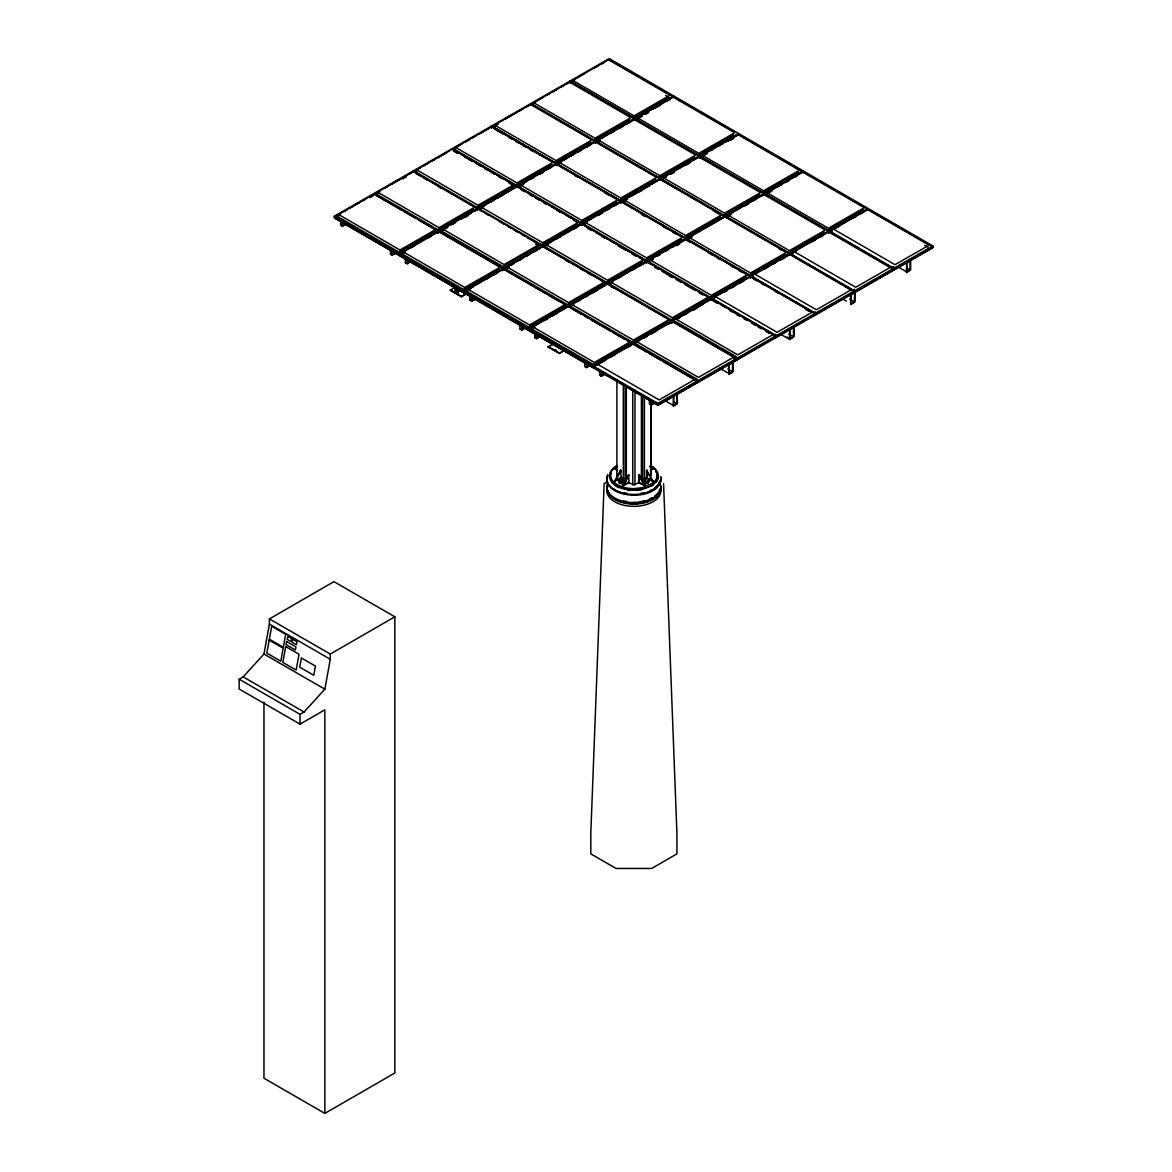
<?xml version="1.0" encoding="UTF-8"?>
<svg xmlns="http://www.w3.org/2000/svg" width="1172" height="1172" viewBox="0 0 1172 1172"><rect width="100%" height="100%" fill="white"/><g stroke="black" fill="none" stroke-linecap="round" stroke-linejoin="round"><path stroke-width="1.5" d="M334.328 216.175L334.328 217.933L398.802 255.262L398.802 253.504L334.328 216.175L373.341 193.82L401.644 210.198M342.327 226.05L342.327 222.812L340.744 221.904L340.744 225.141L342.327 226.05L347.059 223.339M342.283 220.746L340.627 221.684L340.627 225.2L342.444 226.255L342.458 222.739L344.099 221.801M396.795 252.581L392.327 255.144L390.496 254.075L390.598 250.515M392.327 255.144L392.342 251.614L393.982 250.676M502.598 268.652L438.123 231.324L399.11 253.679L399.11 255.437L463.585 292.766L463.599 291.008L502.598 268.652L502.598 270.41M463.585 292.575L399.271 255.35L405.483 250.94M405.424 259.1L405.322 262.66L407.153 263.715L407.153 260.199L408.808 259.261M437.654 232.803L437.654 231.968L434.548 233.741M437.815 232.906L437.815 231.148L418.946 220.219M438.123 233.082L438.123 230.972L477.136 208.601L477.121 210.359M438.416 232.906L438.431 231.148L477.429 208.777M438.577 232.818L438.577 231.968M454.956 287.081L450.195 290.334L461.329 296.78L467.672 293.147M461.49 290.041L457.036 292.59L455.205 291.535L455.307 287.975M455.337 291.476L455.337 288.239L456.919 289.147L456.904 292.385L455.337 291.476L458.179 289.836M457.036 292.59L457.124 289.03M461.329 296.78L466.09 293.513M545.376 293.41L502.905 268.827L463.892 291.183L463.892 292.941L528.367 330.27L528.382 328.512L567.394 306.156L562.663 303.416M528.367 330.094L464.053 292.004L528.367 329.244M474.836 299.475L471.862 301.175L470.031 300.12L470.045 296.604L471.686 295.652M470.148 300.047L470.162 296.809L471.745 297.732L471.73 300.97L470.148 300.047L473.312 298.245M471.862 301.175L471.862 297.659L473.517 296.721M477.429 210.535L477.429 208.426L516.442 186.07L451.967 148.741L412.954 171.097L477.429 208.426M491.273 127.968L491.273 126.21L555.762 163.538L555.762 165.296M491.581 127.792L491.581 126.034L530.594 103.678L595.068 141.006L595.068 142.764M502.905 270.586L502.905 268.476L541.918 246.105L527.766 237.916M503.213 270.41L503.213 268.652L542.226 246.281L606.7 283.609L567.688 305.98L503.213 268.652M516.749 187.652L516.749 185.894L555.762 163.538M520.002 325.435L519.914 328.995L521.745 330.05L521.833 326.49M581.839 314.521L567.688 306.332L528.689 328.687L528.675 330.445L593.164 367.774L593.164 366.016L632.177 343.66L627.46 340.92M530.594 105.436L530.594 103.678M530.887 105.26L530.901 103.502L569.914 81.132L634.389 118.46L595.376 140.83L530.901 103.502M531.048 105.158L531.048 104.323M541.112 336.13L536.644 338.679L534.813 337.624L534.828 334.108L536.468 333.156M536.644 338.679L536.644 335.163L538.3 334.225M564.025 350.75L559.264 353.475L548.13 347.029L552.891 343.777M556.055 165.472L556.07 163.362L595.068 141.006M556.363 165.296L556.363 163.538L595.376 141.182L659.865 178.51L659.851 180.268M559.264 353.475L564.025 350.208M569.9 82.89L569.914 81.132M581.532 225.156L581.532 223.398L620.545 201.042L620.545 202.8M582.001 225.244L585.106 222.621M584.799 362.939L584.696 366.499L586.527 367.554L590.981 365.005M586.527 367.554L586.615 363.994M646.636 352.025L632.484 343.836L593.472 366.191L593.457 367.949L657.946 405.278L696.959 382.922L696.959 381.164L663.938 362.045M696.798 382.819L657.946 405.102L593.618 367.012L657.946 404.252L696.798 381.984M594.907 142.662L594.907 141.812M595.376 142.94L595.376 140.83M595.684 142.764L595.684 141.006L634.697 118.636L699.171 155.964L699.171 157.722M595.83 142.662L595.845 141.827M601.265 370.66L599.61 371.612L599.61 375.128L601.426 376.183L601.441 372.667L603.082 371.729M620.852 202.976L620.852 200.866L659.865 178.51M621.145 202.8L621.16 201.042L660.158 178.686L724.648 216.014L685.635 238.37L621.16 201.042M634.682 120.394L634.697 118.284L673.71 95.928L609.22 58.6L570.207 80.956L634.697 118.284M634.99 120.218L635.004 118.46L674.003 96.104L738.492 133.432L699.479 155.788L635.004 118.46M635.151 120.13L639.809 116.614M646.314 262.66L646.329 260.902L685.327 238.546L620.852 201.218L581.839 223.574L646.329 260.902M646.622 262.836L646.622 261.078L685.635 238.722L750.124 276.05L750.109 277.808M646.783 262.748L646.783 261.898L651.486 264.623M655.778 402.509L651.31 405.058L649.478 404.003L649.581 400.443M649.61 403.93L649.61 400.692L651.192 401.615L651.192 404.853L649.61 403.93L652.775 402.128M651.31 405.058L651.324 401.542L652.965 400.604M657.946 405.278L657.946 403.52L593.472 366.191M660.158 180.444L660.158 178.334L699.171 155.964M662.107 179.331L660.627 180.18L660.466 178.51L699.479 156.14L763.954 193.468L763.954 195.226M660.627 180.18L665.286 176.65M671.483 322.886L671.483 321.113L607.008 283.785L567.995 306.156L632.484 343.484L671.483 321.113M671.79 323.062L671.79 320.952L710.803 298.582L710.803 300.34M672.098 322.886L672.098 321.128L711.111 298.757L775.586 336.086L775.586 337.844L736.573 360.214L733.965 358.691M665.652 401L673.563 405.571L673.592 396.429M673.563 405.571L676.918 403.651L676.933 394.51M697.267 380.988L697.267 382.746L736.265 360.39L736.28 358.617L671.79 321.289L632.777 343.66L697.267 380.988L736.28 358.617M699.479 157.898L699.479 155.788M699.772 157.737L699.787 155.964L738.8 133.608L803.274 170.936L803.274 172.694L793.708 166.307M711.096 300.164L711.111 298.406L750.124 276.05M729.189 364.551L729.16 373.707L732.515 371.788L732.544 362.631M736.573 360.214L736.573 358.456L775.586 336.086M750.417 277.984L750.417 275.874L789.43 253.518L789.43 255.276M750.725 277.808L750.725 276.05L789.738 253.694L854.212 291.022L854.212 292.78M763.792 195.138L763.807 194.288L760.687 196.076M764.261 195.402L764.261 193.292L803.274 170.936M764.569 195.241L764.569 193.468L803.582 171.112L868.056 208.44L829.043 230.796L764.569 193.468M764.73 195.138L764.73 194.303M735.049 359.145L736.573 360.024L775.424 336.906L736.573 359.174M775.893 335.91L775.893 337.668L814.892 315.312L814.906 313.554L750.417 276.226L711.419 298.582L775.893 335.91L814.906 313.554M789.269 255.174L789.269 254.339M789.738 255.452L789.738 253.342L828.751 230.972L828.736 232.745M790.031 255.276L790.045 253.518L829.043 231.148L893.533 268.476L893.533 270.249L815.199 315.136L815.214 313.378L854.212 291.022M790.192 255.188L790.192 254.339M786.954 336.935L790.118 338.767L790.148 329.61M790.118 338.767L793.473 336.847L793.488 327.691M774.37 336.613L775.893 337.492L814.745 314.374L775.893 336.642M828.589 232.642L828.589 231.792M829.043 232.92L829.043 230.796M851.092 294.67L851.077 303.826L854.417 301.907L854.52 290.846L893.533 268.476M893.826 270.073L893.84 268.315L932.853 245.944L932.839 247.702L893.826 270.073L891.218 268.549M898.792 267.348L906.703 271.933L906.732 262.777M906.703 271.933L910.058 270.014L910.087 260.858M929.543 244.948L932.678 247.614L893.826 269.882L892.302 269.003M616.912 474.426L616.897 475.7L616.912 379.582M324.849 1113.4L324.849 709.822L300.047 724.15L239.147 688.99L239.147 679.203L243.175 676.874L263.964 654.02L269.399 624.119L269.399 618.904L333.932 581.649L394.832 616.794L394.832 1072.995L324.849 1113.4L263.964 1078.24L263.964 702.057M239.147 679.203L300.047 714.349L304.075 712.034L324.849 689.165L330.284 659.279L330.284 654.064L394.832 616.794M643.604 482.659L644.322 479.846L643.604 482.659L645.552 483.772L648.219 483.362L648.936 480.564L648.219 483.362M614.524 481.296L620.559 470.089L621.16 478.176L614.524 481.296L619.05 478.689M615.139 481.648L621.16 470.441M622.464 485.882L628.485 474.675L629.1 482.761L622.464 485.882L628.485 482.41L633.862 484.915L639.238 482.425L645.259 485.897L638.637 482.761L639.238 474.689L645.259 485.897M623.065 486.233L629.1 475.026M462.383 291.857L462.984 290.803M555.748 345.916L556.363 344.861M560.319 348.553L560.934 347.513M673.622 395.697L673.27 406.362L677.475 403.608L677.094 393.733M620.486 480.403C618.772 482.732 625.159 481.355 621.819 480.198M645.289 480.417L645.904 481.751L647.603 480.769M617.571 470.573L614.553 468.829L617.571 466.778M650.431 486.146L653.17 484.388A24.348 14.064 0 0 0 651.119 465.885M651.954 485.926L653.17 485.12M906.762 262.059L906.41 272.71L910.659 269.765L910.644 260.272L907.875 261.429M607.316 481.78L604.151 483.611L590.805 833.292L590.805 853.89L616.018 868.452L651.691 868.452L676.918 853.89L676.918 833.292L663.572 483.611M624.119 482.644L623.416 479.831L624.119 482.644L622.171 483.772L619.505 483.347L618.801 480.549L620.75 479.421M618.801 481.809L620.75 480.696M618.801 480.549L619.505 482.088L622.171 482.498L624.119 481.37M646.578 470.455L653.214 481.326L646.578 478.191L646.578 470.455L652.614 481.677M650.211 470.587L653.229 468.859L649.61 466.295M642.622 396.195L642.622 478.396L644.424 479.436L646.578 478.191M491.273 126.21L452.275 148.566L516.749 185.894M413.452 171.537L377.56 192.105L438.973 227.661L474.865 207.078M336.042 216.102L340.7 213.436M343.806 211.649L346.912 209.876M350.018 208.089L359.35 202.741M362.456 200.969L365.561 199.181M368.667 197.394L371.788 195.621M376.901 192.677L380.006 190.904M384.68 188.223L387.786 186.451M390.891 184.663L406.435 175.756M409.541 173.969L412.647 172.196M417.774 169.251L420.88 167.479M423.986 165.691L428.659 163.011M431.765 161.238L434.871 159.451M437.976 157.678L447.308 152.331M458.648 145.826L461.753 144.039M464.859 142.266L469.518 139.585M472.624 137.813L475.744 136.025M478.85 134.253L488.167 128.905M491.742 126.854L496.401 124.188M505.733 118.841L516.603 112.6M519.709 110.813L522.829 109.04M525.935 107.253L529.041 105.48M534.168 102.535L543.486 97.188M546.592 95.415L549.697 93.628M552.818 91.841L557.476 89.175M560.582 87.387L563.688 85.615M566.794 83.827L569.914 82.055M575.027 79.11L584.359 73.763M593.677 68.416L598.35 65.749M601.456 63.962L604.562 62.189M335.968 216.996L334.474 217.845L398.802 255.071M340.451 214.623L337.331 216.41L398.744 251.965L434.622 231.382M370.088 197.629L373.209 195.841M379.45 192.267L376.329 194.054L437.742 229.595L473.635 209.026M402.86 178.847L405.981 177.06M418.463 169.896L415.342 171.683L476.755 207.239L512.647 186.67M457.476 147.54L454.355 149.327L515.768 184.883L551.66 164.3M498.041 124.291L493.368 126.972L554.781 162.512L590.673 141.944M532.381 104.601L535.501 102.814M574.5 80.458L571.379 82.245L634.697 119.017L639.355 116.35M342.444 226.255L346.912 223.706M390.496 254.075L393.792 252.2M396.942 252.214L392.21 254.925L390.628 254.016L390.628 250.779L392.21 251.687M593.794 140.157L629.672 119.588M632.792 117.801L668.685 97.217L665.535 95.401M397.279 254.192L437.815 231.148M406.567 249.783L398.802 254.236L334.474 216.996M409.687 247.995L414.346 245.329M417.452 243.542L422.11 240.875M426.784 238.194L431.442 235.528M482.088 206.492L485.208 204.704M489.867 202.038L494.525 199.357M497.631 197.585L502.305 194.904M505.41 193.131L510.069 190.45M522.961 183.066L526.067 181.279M530.74 178.613L535.399 175.932M538.505 174.159L543.163 171.478M546.269 169.706L550.943 167.025M556.055 164.095L573.152 154.294M577.825 151.613L582.484 148.947M585.59 147.159L590.249 144.493M595.376 141.548L598.482 139.776M601.588 137.988L606.261 135.322M610.92 132.641L614.025 130.868M618.684 128.188L623.343 125.521M626.463 123.734L631.122 121.068M642.461 114.563L647.12 111.897M651.779 109.216L661.111 103.869M665.769 101.202L670.428 98.536M410.141 248.259L414.815 245.593M427.238 238.473L430.344 236.685M451.015 224.834L455.674 222.167M460.332 219.501L463.453 217.714M468.111 215.033L471.217 213.26M474.323 211.473L477.429 209.7M482.556 206.755L485.662 204.983M490.336 202.302L493.441 200.515M498.1 197.848L502.759 195.182M523.43 183.33L526.536 181.543M531.194 178.876L534.3 177.089M538.973 174.423L543.632 171.757M548.291 169.076L551.397 167.303M564.289 159.905L567.409 158.117M570.515 156.345L573.621 154.558M578.279 151.891L581.385 150.104M586.059 147.438L590.717 144.757M611.374 132.919L614.494 131.132M619.153 128.466L622.259 126.679M626.917 124.012L631.591 121.331M652.247 109.494L655.353 107.707M658.459 105.919L661.579 104.147M666.238 101.466L669.344 99.693M452.099 224.526L455.205 222.739M540.058 174.115L543.163 172.328M654.884 108.278L659.558 105.612M447.733 227.383L441.492 230.957L502.905 266.513L538.798 245.944L535.648 244.113M464.903 217.553L468.024 215.751M399.271 255.35L400.751 254.5M405.234 252.097L402.113 253.885L463.526 289.44M480.139 209.158L483.26 207.371M523.825 184.121L519.152 186.802L580.565 222.358L616.443 201.789M561.285 162.659L558.15 164.446L619.563 199.987L655.456 179.419M597.163 142.076L600.284 140.288M636.176 119.72L642.417 116.145M645.538 114.358L648.658 112.571M410.185 261.693L407.036 263.51L405.453 262.587M407.153 263.715L410.127 262.015M540.014 243.996L504.121 264.564L442.708 229.023L478.601 208.44L541.552 244.714L577.444 224.145M456.904 292.385L461.651 289.674M463.555 289.425L499.418 268.871M658.605 177.617L694.469 157.063M697.618 155.261L733.482 134.707M462.061 291.696L463.541 290.846M468.258 289.059L472.917 286.393M476.022 284.606L480.681 281.939M485.34 279.258L490.013 276.592M493.119 274.805L497.778 272.138M502.905 269.208L506.011 267.421M509.117 265.634L513.775 262.968M516.896 261.18L521.555 258.514M526.213 255.833L530.872 253.167M533.993 251.379L538.651 248.713M542.211 246.662L553.096 240.436M556.202 238.649L560.861 235.982M563.981 234.195L568.64 231.529M573.298 228.848L577.957 226.181M584.638 222.343L581.532 224.13L573.694 219.589M589.296 219.677L593.97 217.01M597.075 215.223L601.734 212.542M604.84 210.77L609.513 208.089M614.172 205.422L618.831 202.756M622.405 200.705L627.064 198.039M630.17 196.251L648.819 185.557M651.925 183.784L656.598 181.103M660.158 179.052L664.817 176.386M669.49 173.72L672.596 171.932M677.255 169.266L681.914 166.585M685.034 164.812L689.693 162.132M692.798 160.359L697.457 157.678M701.032 155.627L705.691 152.961M710.349 150.294L715.023 147.613M718.128 145.841L722.787 143.16M725.893 141.373L736.778 135.146M543.032 246.486L507.139 267.055L568.552 302.61L604.444 282.027M468.712 289.338L473.371 286.657M485.809 279.537L488.914 277.749M493.588 275.083L498.247 272.402M518.903 260.565L522.023 258.778M526.682 256.111L529.788 254.324M534.447 251.658L539.105 248.977M542.68 246.94L550.459 242.487M556.671 238.912L561.329 236.246M573.767 229.111L576.873 227.339M597.544 215.487L602.203 212.821M606.862 210.14L609.967 208.367M614.626 205.686L617.747 203.913M622.859 200.969L625.98 199.196M630.639 196.515L649.288 185.835M669.945 173.983L673.065 172.196M685.488 165.076L690.147 162.395M710.818 150.558L713.924 148.771M718.583 146.104L723.256 143.424M726.362 141.651L737.232 135.41M510.67 265.59L513.775 263.817M598.628 215.179L601.734 213.392M639.487 191.754L642.608 189.967M660.158 179.902L663.264 178.129M686.572 164.754L689.693 162.981M727.446 141.329L730.552 139.556M464.053 292.853L465.533 292.004M470.031 289.572L466.91 291.359L528.323 326.915L564.215 306.346M509.044 267.216L505.923 269.003L567.336 304.544L603.228 283.976M548.057 244.845L544.936 246.633L606.349 282.188L642.227 261.62M587.055 222.49L583.934 224.277L645.347 259.832L681.24 239.264M627.635 199.24L622.947 201.921L684.36 237.462L720.253 216.893M661.96 179.55L666.634 176.869M671.322 174.189L674.442 172.401M700.973 157.195L707.214 153.62M730.61 140.201L733.731 138.413M471.73 300.97L474.894 299.153M526.36 327.12L521.613 329.845L520.031 328.922M521.745 330.05L526.199 327.501M723.388 215.091L759.266 194.537M762.401 192.735L798.264 172.181M526.843 329.2L528.338 328.35M763.954 193.468L724.955 215.838L660.466 178.51M536.146 324.791L539.252 323.003M543.911 320.337L548.584 317.656M551.69 315.883L556.348 313.202M559.454 311.43L564.113 308.749M567.688 306.712L572.346 304.031M577.02 301.365L580.125 299.578M584.784 296.912L589.443 294.231M592.549 292.458L597.222 289.777M600.328 288.004L604.986 285.323M608.561 283.287L613.22 280.606M617.878 277.94L627.21 272.593M631.869 269.912L636.528 267.245M639.634 265.458L644.307 262.792M647.867 260.741L652.54 258.074M655.646 256.287L660.305 253.621M663.411 251.834L668.069 249.167M672.743 246.486L677.401 243.82M680.507 242.033L685.166 239.366M688.74 237.315L693.399 234.649M696.505 232.862L701.178 230.195M705.837 227.515L724.486 216.835M728.061 214.784L731.167 212.996M735.826 210.33L740.484 207.649M743.59 205.876L748.263 203.195M751.369 201.423L756.028 198.742M768.92 191.358L773.579 188.677M776.699 186.905L781.358 184.224M784.464 182.451L789.122 179.77M792.243 177.998L796.901 175.317M607.828 283.961L571.936 304.53L633.349 340.085L669.241 319.502M646.841 261.59L610.949 282.174L672.362 317.715L708.254 297.146M544.379 320.601L547.485 318.813M552.144 316.147L556.817 313.481M577.474 301.629L580.58 299.842M585.253 297.175L588.359 295.388M593.017 292.722L597.676 290.055M618.347 278.204L621.453 276.416M632.338 270.19L635.444 268.403M640.102 265.736L644.761 263.055M665.432 251.218L668.538 249.431M673.197 246.765L676.317 244.977M680.976 242.311L685.635 239.63L690.337 242.355M728.515 215.047L731.621 213.275M753.391 200.793L756.497 199.02M761.155 196.339L764.261 194.567M769.389 191.622L772.495 189.849M777.153 187.168L781.827 184.502M794.25 177.368L797.356 175.595M657.199 256.243L660.305 254.456M745.143 205.833L748.263 204.045M786.016 182.407L789.122 180.62M530.315 329.508L528.836 330.358L593.164 367.598M534.828 327.047L531.707 328.834L593.12 364.389L628.998 343.821M573.841 304.691L570.72 306.478L632.118 342.034L668.011 321.45M612.839 282.32L609.718 284.107L671.131 319.663L707.024 299.094M653.419 259.071L648.731 261.752L710.144 297.307M676.815 245.651L679.936 243.864M692.52 236.7L687.832 239.381L749.245 274.937M726.757 217.025L731.431 214.344M765.756 194.669L771.996 191.095M534.813 337.624L538.095 335.749M541.259 335.749L536.527 338.474L534.945 337.551M548.13 347.029L552.891 344.304M591.142 364.624L586.396 367.349L584.828 366.426M710.159 297.307L746.037 276.739M749.274 274.922L785.137 254.353M788.17 252.581L824.048 232.012M827.183 230.225L863.061 209.656M591.64 366.704L593.12 365.854M596.27 364.961L633.613 343.792L695.025 379.347L659.133 399.916L597.72 364.36M635.576 342.429L672.611 321.436M711.624 299.065L676.347 319.297L737.759 354.852L773.037 334.621M714.217 297.351L750.637 276.709L812.049 312.265L777.08 332.306L715.667 296.765M829.043 231.529L832.149 229.756M596.738 365.239L606.056 359.892M610.715 357.211L615.388 354.545M627.811 347.41L630.917 345.637M636.044 342.693L639.15 340.92M643.824 338.239L646.929 336.467M651.588 333.786L656.247 331.119M668.685 323.985L671.79 322.212M676.918 319.267L680.024 317.495M684.682 314.814L687.788 313.041M692.462 310.36L703.332 304.134M724.003 292.282L727.109 290.495M731.768 287.829L734.873 286.041M739.547 283.375L744.205 280.694M764.877 268.857L767.982 267.07M772.641 264.403L775.747 262.616M780.406 259.95L788.185 255.496M791.745 253.445L796.418 250.779M811.962 241.871L815.067 240.084M819.726 237.418L822.832 235.631M835.724 228.232L840.397 225.566M852.82 218.446L855.926 216.659M860.6 213.978L863.705 212.205M693.546 310.053L696.651 308.265M781.504 259.627L784.61 257.855M593.618 367.862L595.098 367.012M635.81 343.777L697.223 379.332M675.131 321.245L736.543 356.786M714.437 298.699L713.528 299.226L774.941 334.782L775.849 334.254M753.757 276.167L752.541 276.87L813.939 312.426L815.17 311.723M791.539 254.514L793.063 253.635M830.552 232.144L832.384 231.104M606.041 373.253L601.309 375.978L599.727 375.055M601.426 376.183L605.895 373.634M734.024 356.977L698.439 377.384L637.041 341.828M851.062 289.894L816.386 309.774L754.973 274.219L828.663 231.983L890.075 267.538L855.707 287.243L794.294 251.687M651.192 404.853L655.924 402.128M852.952 290.055L854.476 289.191M891.965 267.699L893.797 266.645M656.423 404.208L696.959 381.164M736.119 359.438L697.267 381.72L694.117 379.904M815.199 314.111L854.051 291.843L815.199 314.96L813.676 314.067M893.372 269.296L854.52 291.579L845.1 286.129M932.692 246.765L893.826 269.033L890.691 267.216M697.252 382.555L736.119 360.287M854.52 292.414L893.372 270.146L891.848 269.267M648.116 487.303L651.061 485.765M649.757 490.79L652.335 489.486M649.742 498.979L652.321 497.675M648.658 486.981L642.798 489.076M646.006 488.006L633.818 490.101A23.44 13.537 0 0 1 611.242 473.063M641.553 489.867L636.997 490.511M643.604 481.384L645.552 482.512L648.219 482.102M640.132 489.398L633.818 489.881A24.348 14.064 0 0 1 611.374 481.179A24.348 14.064 0 0 1 616.692 465.87M458.281 293.601L457.578 294.612M556.217 350.296L555.528 351.307M555.484 349.871L554.21 349.842M633.451 502.598L636.894 502.598A23.777 13.727 0 0 0 652.13 498.452M456.611 293.176L453.93 292.502M553.873 349.798L551.88 349.197M789.694 339.499L794.03 336.789L793.927 326.944L789.62 329.581L789.694 339.499L781.783 334.928M269.399 618.904L330.284 654.064M269.399 624.119L330.284 659.279M263.964 654.02L324.849 689.165M243.175 676.874L304.075 712.034M932.853 245.944L868.364 208.616L829.351 230.972L893.84 268.315M610.788 60.417L639.033 76.766M642.168 78.583L653.156 84.941M656.291 86.757L659.426 88.574M664.128 91.299L667.264 93.115M670.399 94.932L673.548 96.749M678.72 99.737L681.855 101.554M686.558 104.279L689.693 106.095M692.828 107.912L697.545 110.637M700.68 112.453L703.815 114.27M706.95 116.087L711.653 118.811M714.803 120.628L717.938 122.445M721.073 124.261L725.776 126.986M728.911 128.803L732.061 130.619M743.502 137.241L748.205 139.966M751.34 141.783L754.475 143.599M757.625 145.416L762.327 148.141M765.463 149.957L768.598 151.774M771.733 153.591L776.45 156.316M779.585 158.132L790.558 164.49M805.149 172.929L812.987 177.47M816.122 179.287L825.542 184.737M830.245 187.461L839.665 192.911M850.638 199.269L853.787 201.086M858.49 203.811L861.625 205.627M864.76 207.444L867.895 209.261M873.067 212.249L884.054 218.607M887.189 220.424L890.324 222.24M895.042 224.965L898.177 226.782M901.312 228.599L904.447 230.415M909.15 233.14L912.285 234.957M915.435 236.773L918.57 238.59M923.272 241.315L926.407 243.131M924.708 245.3L927.858 247.131M906.894 268.183L910.058 270.014M699.787 155.964L764.261 193.292M828.751 230.972L764.261 193.644L725.248 216.014L789.738 253.342M699.933 156.799L703.083 158.616M745.436 183.125L748.571 184.942M759.559 191.3L762.694 193.116M767.865 196.12L771 197.936M781.988 204.294L785.123 206.111M789.825 208.836L792.961 210.638M803.948 216.996L807.083 218.812M840.5 238.165L843.635 239.982M848.338 242.707L851.473 244.523M862.46 250.881L865.595 252.683M699.479 157.063L702.614 158.879M595.684 141.006L660.158 178.334M790.045 253.518L854.52 290.846M789.43 253.518L724.955 216.19L685.942 238.546L750.417 275.874M557.726 119.764L563.996 123.397M581.253 133.388L585.956 136.113M603.683 146.368L608.385 149.093M614.67 152.726L617.805 154.543M625.643 159.084L630.36 161.809M636.63 165.442L639.765 167.259M647.603 171.801L653.888 175.434M660.627 179.331L663.762 181.147M666.897 182.964L676.317 188.414M681.02 191.139L685.723 193.863M690.44 196.588L698.278 201.13M704.548 204.763L707.683 206.58M712.4 209.305L720.238 213.846M725.409 216.835L730.112 219.56M734.829 222.284L742.667 226.826M748.937 230.459L752.087 232.276M756.79 235.001L764.627 239.542M770.912 243.175L775.615 245.9M778.75 247.717L789.738 254.075M793.341 256.155L798.044 258.88M801.179 260.697L812.167 267.055M815.302 268.871L820.004 271.596M823.14 273.413L834.127 279.771M837.262 281.588L841.965 284.313M789.65 254.353L852.484 290.934M713.997 211.077L718.714 213.802M778.794 248.581L781.929 250.398M849.671 299.153L854.417 301.907M843.166 299.241L846.331 301.072M491.581 126.034L556.07 163.362M556.363 163.538L620.852 200.866M750.725 276.05L815.214 313.378M620.545 201.042L556.07 163.714L517.057 186.07L581.532 223.398M493.309 127.763L504.297 134.121M507.432 135.937L512.135 138.662M516.837 141.387L526.257 146.837M530.96 149.562L534.095 151.378M538.798 154.103L543.515 156.828M494.423 128.935L503.828 134.384M508.531 137.109L511.666 138.926M516.383 141.651L519.518 143.467M522.653 145.284L525.788 147.101M530.506 149.826L533.641 151.642M574.895 175.522L578.03 177.338M604.693 192.779L609.411 195.504M641.245 213.934L645.948 216.659M663.206 226.65L667.908 229.375M672.625 232.1L675.761 233.917M709.163 253.255L712.312 255.071M717.015 257.796L720.15 259.613M731.138 265.971L734.273 267.787M738.975 270.512L742.11 272.329M753.552 278.951L756.702 280.767M761.404 283.492L764.54 285.309M775.527 291.667L778.662 293.483M619.329 201.555L620.838 202.434M641.714 214.52L644.864 216.337M805.823 309.525L808.973 311.342M813.222 314.33L814.745 315.224M788.727 334.093L793.473 336.847M646.622 261.078L711.111 298.406M710.803 298.582L646.314 261.253L607.316 283.624L671.79 320.952M453.989 150.294L458.706 153.019M461.841 154.836L472.814 161.194M475.964 163.011L480.667 165.735M485.369 168.46L494.789 173.91M497.924 175.727L502.627 178.452M507.33 181.177L516.749 186.626M520.353 188.707L525.056 191.432M529.759 194.156L539.179 199.606M543.881 202.331L547.016 204.148M551.719 206.873L561.139 212.322M565.842 215.047L570.544 217.772M588.271 228.027L591.406 229.844M596.109 232.569L607.096 238.927M610.231 240.743L614.948 243.468M618.083 245.285L629.056 251.643M632.191 253.46L636.909 256.185M640.044 258.001L644.747 260.726M654.621 266.44L659.338 269.164M662.473 270.981L673.446 277.339M676.596 279.156L681.298 281.881M684.433 283.697L695.421 290.055M698.556 291.872L703.259 294.597M707.961 297.322L711.096 299.138M713.133 300.31L717.85 303.035M720.985 304.852L725.688 307.577M728.823 309.393L739.81 315.751M742.945 317.568L747.648 320.293M752.351 323.018L761.771 328.468M766.473 331.193L769.608 333.009M453.535 150.558L458.237 153.283M464.508 156.916L472.36 161.458M477.063 164.183L480.198 165.999M484.915 168.724L488.05 170.541M491.185 172.357L494.32 174.174M499.023 176.899L502.173 178.715M513.146 185.073L516.281 186.89M521.452 189.879L524.587 191.695M529.305 194.42L532.44 196.237M535.575 198.053L538.71 199.87M543.412 202.595L546.562 204.411M557.535 210.77L560.67 212.586M587.817 228.291L590.952 230.108M601.925 236.466L605.074 238.282M617.615 245.549L625.467 250.09M631.737 253.723L636.44 256.448M662.004 271.245L672.992 277.603M676.127 279.419L680.829 282.144M685.547 284.869L694.952 290.319M699.655 293.044L702.804 294.861M707.507 297.585L710.642 299.402M712.679 300.574L717.381 303.299M729.936 310.565L733.071 312.382M736.206 314.199L739.342 316.015M744.059 318.74L747.194 320.557M751.897 323.282L755.032 325.098M758.167 326.915L761.302 328.731M766.019 331.456L769.154 333.273M453.549 151.071L457.373 153.283M508.941 182.949L513.658 185.674M573.723 220.453L576.873 222.27M654.635 267.289L657.77 269.106M668.758 275.479L671.893 277.295M773.901 336.877L775.424 337.756M672.098 321.128L736.573 358.456M477.136 208.601L412.647 171.273L373.634 193.644L438.123 230.972M479.011 209.685L482.146 211.517M485.296 213.333L488.446 215.15M499.448 221.523L504.165 224.262M507.315 226.079L510.465 227.895M513.614 229.727L518.332 232.452M521.467 234.268L524.617 236.099M416.25 173.749L419.386 175.566M424.088 178.291L427.223 180.092M438.211 186.451L441.346 188.267M566.208 260.565L569.358 262.382M580.33 268.725L583.466 270.542M588.183 273.266L591.318 275.083M602.291 281.441L605.441 283.258M610.612 286.261L613.747 288.078M727.768 369.034L732.515 371.788M719.667 368.213L727.578 372.784M438.431 231.148L502.905 268.476M404.794 212.029L415.796 218.402M548.511 295.227L559.527 301.6M584.989 316.337L588.139 318.169M591.289 319.985L610.158 330.914M613.308 332.731L624.31 339.104M649.771 353.841L660.788 360.214M434.973 229.888L438.123 231.704M629.335 342.4L632.47 344.216M673.754 401.82L676.918 403.651M399.11 253.679L463.599 291.008M463.892 291.183L528.382 328.512M528.689 328.687L593.164 366.016M399.271 254.5L463.585 291.74M528.836 329.508L593.164 366.748M405.453 259.349L407.036 260.272M520.046 325.684L521.628 326.607M534.945 334.313L536.527 335.236M584.828 363.188L586.41 364.111M599.727 371.817L601.309 372.74M450.195 289.806L461.329 296.252M548.144 346.502L559.264 352.948M653.229 468.859L650.211 466.808M648.687 478.718L653.214 481.326M638.637 475.026L644.659 486.248M650.856 403.315L650.856 475.729L650.856 404.589M647.193 470.104L647.193 477.839M645.552 482.512L645.552 483.772M644.424 397.352L644.424 479.436M641.406 393.616L641.406 479.348M639.238 474.689L639.238 482.425M634.975 390.027L634.975 484.886M632.763 390.027L632.763 484.886M626.331 386.32L626.331 481.165M625.13 385.222L625.13 478.381L623.328 479.421L623.328 384.577M622.171 482.498L622.171 483.772M620.559 470.089L620.559 473.18M619.505 482.088L619.505 483.347M300.047 714.349L300.047 724.15M660.7 484.944A27.059 15.617 0 0 1 652.98 498.056L650.284 499.389A27.132 15.661 0 0 1 637.334 502.48L630.258 502.48A27.059 15.617 0 0 1 607.741 482.952M659.792 488.958A26.165 15.104 0 0 1 659.133 490.892M658.019 492.767A26.165 15.104 0 0 1 654.606 496.196M643.824 500.957A26.165 15.104 0 0 1 640.571 501.587M627.035 501.572A26.165 15.104 0 0 1 623.797 500.927M660.686 488.68A27.059 15.632 0 0 1 652.98 501.777L650.284 503.11A27.059 15.632 0 0 1 618.801 503.696A27.059 15.632 0 0 1 607.726 486.673M660.686 486.439A27.059 15.632 0 0 1 652.98 499.536L650.284 500.883A27.059 15.632 0 0 1 618.801 501.47A27.059 15.632 0 0 1 607.726 484.432M659.792 490.453A26.165 15.104 0 0 1 652.335 499.169L649.742 500.459A26.165 15.104 0 0 1 607.916 490.453M660.715 477.502A27.059 15.617 0 0 1 652.994 490.614L652.145 490.995A23.777 13.727 0 0 1 633.451 495.155L630.258 495.024A27.059 15.617 0 0 1 607.755 475.51M659.792 481.502A26.165 15.104 0 0 1 652.306 490.248L649.742 491.522A26.165 15.104 0 0 1 640.571 494.13M627.093 494.13A26.165 15.104 0 0 1 613.088 488.724A26.165 15.104 0 0 0 615.344 490.218M650.475 465.518A23.44 13.537 0 0 1 652.482 483.333L642.798 487.581L633.818 488.621A23.44 13.537 0 0 1 612.209 480.242A23.44 13.537 0 0 1 617.322 465.504M658.034 474.733A24.348 14.064 0 0 1 656.379 481.956M630.639 490.497A24.348 14.064 0 0 1 627.518 490.145M619.021 487.713A24.348 14.064 0 0 1 614.553 485.12M612.795 483.582A24.348 14.064 0 0 1 611.388 481.941M609.748 478.396A24.348 14.064 0 0 1 610.378 472.931M612.81 469.533A24.348 14.064 0 0 1 614.582 468.009M656.379 471.188A24.348 14.064 0 0 1 657.404 472.931M660.715 476.755A27.073 15.632 0 0 1 632.104 494.394A27.073 15.632 0 0 1 607.726 474.748M657.126 474.792A23.44 13.537 0 0 1 652.482 484.812M655.544 471.393A23.44 13.537 0 0 1 656.54 473.063M659.821 480.769A26.165 15.104 0 0 1 659.147 482.718M658.049 484.578A26.165 15.104 0 0 1 654.621 488.006M643.838 492.767A26.165 15.104 0 0 1 640.601 493.397M627.049 493.383A26.165 15.104 0 0 1 623.826 492.738M728.574 364.946L728.94 374.483L733.086 371.729L733.101 362.045L728.574 364.946M850.491 295.066L850.843 304.603L854.989 301.849L854.974 292.106L850.491 294.963M269.179 640.132L266.806 653.126L280.811 661.213L283.185 648.204L269.179 640.132M271.699 626.214L269.34 639.223L283.346 647.296L285.704 634.301L271.699 626.214M285.69 646.578L282.818 662.37L296.135 670.062L299.007 654.269L285.69 646.578M286.598 641.538L286.041 644.6L295.417 650.006L295.974 646.944L286.598 641.538M287.829 636.352L287.272 639.414L291.008 641.567L291.564 638.52L287.829 636.352M292.663 639.223L292.106 642.285L296.37 644.747L296.926 641.685L292.663 639.223M301.409 657.99L299.739 667.176L313.744 675.262L315.415 666.077L301.409 657.99M620.135 477.986C622.142 481.194 623.987 475.612 620.135 477.986M644.937 478C646.944 481.209 648.79 475.627 644.937 478M374.439 193.893L338.547 214.461L399.96 250.017L435.852 229.448L374.439 193.893M452.465 149.166L416.573 169.735L477.986 205.29L513.863 184.722L452.465 149.166M491.464 126.81L455.586 147.379L516.984 182.935L552.876 162.366L491.464 126.81M530.477 104.454L494.584 125.023L555.997 160.579L591.889 139.995L530.477 104.454M569.489 82.084L533.597 102.653L595.01 138.208L630.902 117.639L569.489 82.084M608.502 59.728L572.61 80.297L634.023 115.852L669.915 95.284L608.502 59.728M516.749 186.245L477.737 208.601L542.226 245.93L581.224 223.574L516.749 186.245M439.236 231.367L403.344 251.936L464.757 287.492L500.649 266.923L439.236 231.367M517.248 186.641L481.355 207.224L542.768 242.765L578.66 222.197L517.248 186.641M556.26 164.285L520.368 184.854L581.781 220.409L617.673 199.841L556.26 164.285M595.273 141.929L559.381 162.498L620.794 198.053L656.686 177.47L595.273 141.929M634.286 119.559L598.394 140.142L659.807 175.683L695.685 155.114L634.286 119.559M673.285 97.203L637.407 117.771L698.805 153.327L734.697 132.758L673.285 97.203M581.532 223.749L542.519 246.105L607.008 283.434L646.021 261.078L581.532 223.749M504.019 268.842L468.141 289.411L529.554 324.966L565.431 304.398L504.019 268.842M582.045 224.116L546.152 244.699L607.565 280.24L643.457 259.671L582.045 224.116M621.057 201.76L585.165 222.328L646.578 257.884L682.47 237.315L621.057 201.76M660.056 179.404L624.178 199.973L685.591 235.528L721.469 214.945L660.056 179.404M699.069 157.033L663.176 177.617L724.589 213.157L760.482 192.589L699.069 157.033M738.082 134.677L702.189 155.246L763.602 190.802L799.494 170.233L738.082 134.677M568.816 306.317L532.923 326.885L594.336 362.441L630.228 341.872L568.816 306.317M685.84 239.235L649.962 259.803L711.375 295.359L747.253 274.79L685.84 239.235M763.866 194.508L727.973 215.091L789.386 250.632L825.278 230.064L763.866 194.508M802.879 172.152L766.986 192.721L828.399 228.276L864.291 207.708L802.879 172.152M724.955 216.864L689.063 237.433L750.476 272.988L786.368 252.42L724.955 216.864M867.661 209.627L833.6 229.155L895.012 264.696L929.074 245.182L867.661 209.627"/></g></svg>
